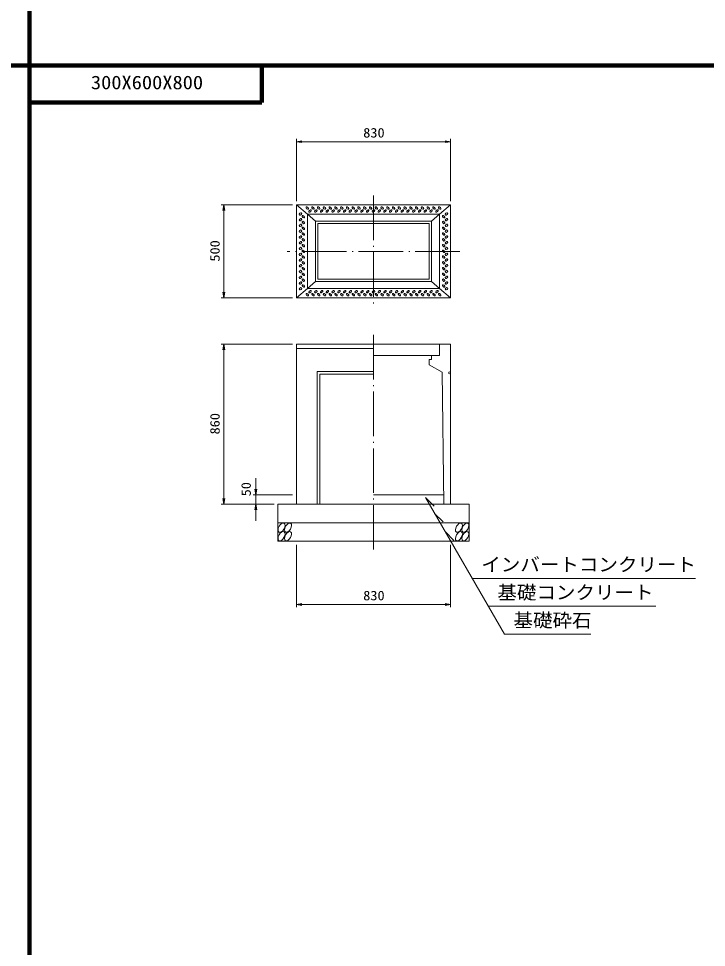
# Model space of a CAD drawing. Units: millimetres, scale not verified. Extents: x -8410 to 41710, y -74801 to 5940.
# Drawn here: x 23151 to 26851, y -15935 to -10938 of the extents above; entities that cross this region are included whole.
import ezdxf
from ezdxf.enums import TextEntityAlignment as Align

# ---------------------------------------------------------------- set-up
doc = ezdxf.new("R2010")
doc.units = ezdxf.units.MM
doc.header["$LTSCALE"] = 20
doc.linetypes.add('LONG_DASHED_DOTTED', pattern=[15.25, 12, -1.5, 0.25, -1.5])
for name, color, linetype, lineweight in [('0-0_グループ[0](0)-D-BMK(0)', 2, 'LONG_DASHED_DOTTED', 13), ('0-1_グループ[0](0)-D-STR(1)', 1, 'Continuous', 13), ('0-2_グループ[0](0)-D-STR-DIM(2)', 7, 'Continuous', 13), ('0-3_グループ[0](0)-D-STR-HTXT(3)', 7, 'Continuous', 13), ('0-5_グループ[0](0)-D-TTL(5)', 2, 'Continuous', 140)]:
    doc.layers.add(name, color=color, linetype=linetype, lineweight=lineweight)
doc.layers.add('0-4_グループ[0](0)-D-STR-TXT(4)', color=7, linetype='Continuous')
doc.layers.add('0-6_グループ[0](0)-D-TTL-TXT(6)', color=7, linetype='Continuous')
doc.styles.add('ＭＳ ゴシック', font='')
doc.styles.get('ＭＳ ゴシック').set_extended_font_data('MS Gothic')

msp = doc.modelspace()

# ---------------------------------------------------------------- linework, layer by layer
at = {"layer": '0-0_グループ[0](0)-D-BMK(0)'}
for p, q in [((25060, -11890), (25060, -12490)), ((25525, -12190), (24595, -12190)), ((25060, -12640), (25060, -13800))]:
    msp.add_line(p, q, dxfattribs=at)
at = {"layer": '0-1_グループ[0](0)-D-STR(1)'}
for p, q in [((24645, -11940), (25475, -11940)), ((24645, -12440), (24645, -11940)), ((25475, -11940), (25475, -12440)), ((24705, -11990), (25415, -11990)), ((24705, -12390), (24705, -11990)), ((25415, -11990), (25415, -12390)), ((24748, -12028), (25372, -12028)), ((24748, -12352), (24748, -12028)), ((24760, -12040), (25360, -12040)), ((24760, -12340), (24760, -12040)), ((25360, -12040), (25360, -12340)), ((25372, -12028), (25372, -12352)), ((25360, -12340), (24760, -12340)), ((24645, -12440), (24705, -12390)), ((24705, -12390), (24748, -12352)), ((25415, -12390), (24705, -12390)), ((25372, -12352), (24748, -12352)), ((25475, -12440), (24645, -12440)), ((25475, -12690), (24645, -12690)), ((24645, -13550), (24645, -12690)), ((25415, -12750), (25415, -12690)), ((25475, -13550), (25475, -12690)), ((25060, -12712), (24645, -12712)), ((25415, -12750), (25060, -12750)), ((25360, -12800), (25360, -12772)), ((25360, -12772), (25372, -12772)), ((25372, -12750), (25372, -12772)), ((24756.5, -12836.5), (24756.5, -13550)), ((24756.5, -12836.5), (25060, -12836.5)), ((25360, -12800), (25430, -12840)), ((25437.8, -13550), (25430, -12840)), ((25465, -12840), (25475, -12836.5)), ((24771.5, -12851.5), (24771.5, -13550)), ((24771.5, -12851.5), (25060, -12851.5)), ((25437.25, -13500), (25060, -13500)), ((25575, -13550), (24545, -13550)), ((24545, -13550), (24545, -13750)), ((25575, -13550), (25575, -13750)), ((25575, -13650), (24545, -13650)), ((25575, -13750), (24545, -13750))]:
    msp.add_line(p, q, dxfattribs=at)
for points in [[(24645, -11940), (24705, -11990), (24748, -12028)], [(25372, -12028), (25415, -11990), (25475, -11940)], [(25475, -12440), (25415, -12390), (25372, -12352)], [(25475, -12851.5), (25465, -12848), (25465, -12840)]]:
    msp.add_lwpolyline(points, dxfattribs=at)
for centre, major_axis, ratio in [((24667.25, -11988.5), (-6.01, -6.01), 0.529412), ((24703.5, -11957.25), (-6.01, 6.01), 0.529412), ((24719, -11972.75), (6.01, 6.01), 0.529412), ((24734.5, -11957.25), (-6.01, 6.01), 0.529412), ((24750, -11972.75), (6.01, 6.01), 0.529412), ((24765.5, -11957.25), (-6.01, 6.01), 0.529412), ((24781, -11972.75), (6.01, 6.01), 0.529412), ((24796.5, -11957.25), (-6.01, 6.01), 0.529412), ((24812, -11972.75), (6.01, 6.01), 0.529412), ((24827.5, -11957.25), (-6.01, 6.01), 0.529412), ((24843, -11972.75), (6.01, 6.01), 0.529412), ((24858.5, -11957.25), (-6.01, 6.01), 0.529412), ((24874, -11972.75), (6.01, 6.01), 0.529412), ((24889.5, -11957.25), (-6.01, 6.01), 0.529412), ((24905, -11972.75), (6.01, 6.01), 0.529412), ((24920.5, -11957.25), (-6.01, 6.01), 0.529412), ((24936, -11972.75), (6.01, 6.01), 0.529412), ((24951.5, -11957.25), (-6.01, 6.01), 0.529412), ((24967, -11972.75), (6.01, 6.01), 0.529412), ((24982.5, -11957.25), (-6.01, 6.01), 0.529412), ((24998, -11972.75), (6.01, 6.01), 0.529412), ((25013.5, -11957.25), (-6.01, 6.01), 0.529412), ((25029, -11972.75), (6.01, 6.01), 0.529412), ((25044.5, -11957.25), (-6.01, 6.01), 0.529412), ((25060, -11972.75), (6.01, 6.01), 0.529412), ((25075.5, -11957.25), (-6.01, 6.01), 0.529412), ((25091, -11972.75), (6.01, 6.01), 0.529412), ((25106.5, -11957.25), (-6.01, 6.01), 0.529412), ((25122, -11972.75), (6.01, 6.01), 0.529412), ((25137.5, -11957.25), (-6.01, 6.01), 0.529412), ((25153, -11972.75), (6.01, 6.01), 0.529412), ((25168.5, -11957.25), (-6.01, 6.01), 0.529412), ((25184, -11972.75), (6.01, 6.01), 0.529412), ((25199.5, -11957.25), (-6.01, 6.01), 0.529412), ((25215, -11972.75), (6.01, 6.01), 0.529412), ((25230.5, -11957.25), (-6.01, 6.01), 0.529412), ((25246, -11972.75), (6.01, 6.01), 0.529412), ((25261.5, -11957.25), (-6.01, 6.01), 0.529412), ((25277, -11972.75), (6.01, 6.01), 0.529412), ((25292.5, -11957.25), (-6.01, 6.01), 0.529412), ((25308, -11972.75), (6.01, 6.01), 0.529412), ((25323.5, -11957.25), (-6.01, 6.01), 0.529412), ((25339, -11972.75), (6.01, 6.01), 0.529412), ((25354.5, -11957.25), (-6.01, 6.01), 0.529412), ((25370, -11972.75), (6.01, 6.01), 0.529412), ((25385.5, -11957.25), (-6.01, 6.01), 0.529412), ((25401, -11972.75), (6.01, 6.01), 0.529412), ((25416.5, -11957.25), (-6.01, 6.01), 0.529412), ((25452.75, -11988.5), (6.01, 6.01), 0.529412), ((24667.25, -12019.5), (-6.01, -6.01), 0.529412), ((24667.25, -12050.5), (-6.01, -6.01), 0.529412), ((24682.75, -12004), (-6.01, 6.01), 0.529412), ((24682.75, -12035), (-6.01, 6.01), 0.529412), ((25437.25, -12004), (6.01, -6.01), 0.529412), ((25437.25, -12035), (6.01, -6.01), 0.529412), ((25452.75, -12019.5), (6.01, 6.01), 0.529412), ((25452.75, -12050.5), (6.01, 6.01), 0.529412), ((24667.25, -12081.5), (-6.01, -6.01), 0.529412), ((24682.75, -12066), (-6.01, 6.01), 0.529412), ((24682.75, -12097), (-6.01, 6.01), 0.529412), ((25437.25, -12066), (6.01, -6.01), 0.529412), ((25437.25, -12097), (6.01, -6.01), 0.529412), ((25452.75, -12081.5), (6.01, 6.01), 0.529412), ((24667.25, -12112.5), (-6.01, -6.01), 0.529412), ((24667.25, -12143.5), (-6.01, -6.01), 0.529412), ((24682.75, -12128), (-6.01, 6.01), 0.529412), ((25437.25, -12128), (6.01, -6.01), 0.529412), ((25452.75, -12112.5), (6.01, 6.01), 0.529412), ((25452.75, -12143.5), (6.01, 6.01), 0.529412), ((24667.25, -12174.5), (-6.01, -6.01), 0.529412), ((24682.75, -12159), (-6.01, 6.01), 0.529412), ((24682.75, -12190), (-6.01, 6.01), 0.529412), ((25437.25, -12159), (6.01, -6.01), 0.529412), ((25437.25, -12190), (6.01, -6.01), 0.529412), ((25452.75, -12174.5), (6.01, 6.01), 0.529412), ((24667.25, -12205.5), (-6.01, -6.01), 0.529412), ((24667.25, -12236.5), (-6.01, -6.01), 0.529412), ((24682.75, -12221), (-6.01, 6.01), 0.529412), ((25437.25, -12221), (6.01, -6.01), 0.529412), ((25452.75, -12205.5), (6.01, 6.01), 0.529412), ((25452.75, -12236.5), (6.01, 6.01), 0.529412), ((24667.25, -12267.5), (-6.01, -6.01), 0.529412), ((24667.25, -12298.5), (-6.01, -6.01), 0.529412), ((24682.75, -12252), (-6.01, 6.01), 0.529412), ((24682.75, -12283), (-6.01, 6.01), 0.529412), ((25437.25, -12252), (6.01, -6.01), 0.529412), ((25437.25, -12283), (6.01, -6.01), 0.529412), ((25452.75, -12267.5), (6.01, 6.01), 0.529412), ((25452.75, -12298.5), (6.01, 6.01), 0.529412), ((24667.25, -12329.5), (-6.01, -6.01), 0.529412), ((24682.75, -12314), (-6.01, 6.01), 0.529412), ((24682.75, -12345), (-6.01, 6.01), 0.529412), ((25437.25, -12314), (6.01, -6.01), 0.529412), ((25437.25, -12345), (6.01, -6.01), 0.529412), ((25452.75, -12329.5), (6.01, 6.01), 0.529412), ((24667.25, -12360.5), (-6.01, -6.01), 0.529412), ((24667.25, -12391.5), (-6.01, -6.01), 0.529412), ((24682.75, -12376), (-6.01, 6.01), 0.529412), ((25437.25, -12376), (6.01, -6.01), 0.529412), ((25452.75, -12360.5), (6.01, 6.01), 0.529412), ((25452.75, -12391.5), (6.01, 6.01), 0.529412), ((24703.5, -12422.75), (6.01, -6.01), 0.529412), ((24719, -12407.25), (-6.01, -6.01), 0.529412), ((24734.5, -12422.75), (6.01, -6.01), 0.529412), ((24750, -12407.25), (-6.01, -6.01), 0.529412), ((24765.5, -12422.75), (6.01, -6.01), 0.529412), ((24781, -12407.25), (-6.01, -6.01), 0.529412), ((24796.5, -12422.75), (6.01, -6.01), 0.529412), ((24812, -12407.25), (-6.01, -6.01), 0.529412), ((24827.5, -12422.75), (6.01, -6.01), 0.529412), ((24843, -12407.25), (-6.01, -6.01), 0.529412), ((24858.5, -12422.75), (6.01, -6.01), 0.529412), ((24874, -12407.25), (-6.01, -6.01), 0.529412), ((24889.5, -12422.75), (6.01, -6.01), 0.529412), ((24905, -12407.25), (-6.01, -6.01), 0.529412), ((24920.5, -12422.75), (6.01, -6.01), 0.529412), ((24936, -12407.25), (-6.01, -6.01), 0.529412), ((24951.5, -12422.75), (6.01, -6.01), 0.529412), ((24967, -12407.25), (-6.01, -6.01), 0.529412), ((24982.5, -12422.75), (6.01, -6.01), 0.529412), ((24998, -12407.25), (-6.01, -6.01), 0.529412), ((25013.5, -12422.75), (6.01, -6.01), 0.529412), ((25029, -12407.25), (-6.01, -6.01), 0.529412), ((25044.5, -12422.75), (6.01, -6.01), 0.529412), ((25060, -12407.25), (-6.01, -6.01), 0.529412), ((25075.5, -12422.75), (6.01, -6.01), 0.529412), ((25091, -12407.25), (-6.01, -6.01), 0.529412), ((25106.5, -12422.75), (6.01, -6.01), 0.529412), ((25122, -12407.25), (-6.01, -6.01), 0.529412), ((25137.5, -12422.75), (6.01, -6.01), 0.529412), ((25153, -12407.25), (-6.01, -6.01), 0.529412), ((25168.5, -12422.75), (6.01, -6.01), 0.529412), ((25184, -12407.25), (-6.01, -6.01), 0.529412), ((25199.5, -12422.75), (6.01, -6.01), 0.529412), ((25215, -12407.25), (-6.01, -6.01), 0.529412), ((25230.5, -12422.75), (6.01, -6.01), 0.529412), ((25246, -12407.25), (-6.01, -6.01), 0.529412), ((25261.5, -12422.75), (6.01, -6.01), 0.529412), ((25277, -12407.25), (-6.01, -6.01), 0.529412), ((25292.5, -12422.75), (6.01, -6.01), 0.529412), ((25308, -12407.25), (-6.01, -6.01), 0.529412), ((25323.5, -12422.75), (6.01, -6.01), 0.529412), ((25339, -12407.25), (-6.01, -6.01), 0.529412), ((25354.5, -12422.75), (6.01, -6.01), 0.529412), ((25370, -12407.25), (-6.01, -6.01), 0.529412), ((25385.5, -12422.75), (6.01, -6.01), 0.529412), ((25401, -12407.25), (-6.01, -6.01), 0.529412), ((25416.5, -12422.75), (6.01, -6.01), 0.529412), ((24565.43, -13677), (-13.75, -23.82), 0.545455), ((24600.43, -13677), (-13.75, -23.82), 0.545455), ((25519.43, -13677), (-13.75, -23.82), 0.545455), ((25554.43, -13677), (-13.75, -23.82), 0.545455), ((24565.43, -13723), (-13.75, -23.82), 0.545455), ((24600.43, -13723), (-13.75, -23.82), 0.545455), ((25519.43, -13723), (-13.75, -23.82), 0.545455), ((25554.43, -13723), (-13.75, -23.82), 0.545455)]:
    msp.add_ellipse(centre, major_axis=major_axis, ratio=ratio, dxfattribs=at)
at = {"layer": '0-2_グループ[0](0)-D-STR-DIM(2)'}
for p, q in [((24645, -11920), (24645, -11585)), ((25475, -11920), (25475, -11585)), ((24645, -11600), (25475, -11600)), ((24625, -11940), (24240, -11940)), ((24255, -12440), (24255, -11940)), ((24625, -12440), (24240, -12440)), ((24625, -12690), (24240, -12690)), ((24255, -13550), (24255, -12690)), ((24427.48, -13640), (24427.48, -13410)), ((24427.48, -13500), (24427.48, -13410)), ((24625, -13500), (24412.48, -13500)), ((24525, -13550), (24240, -13550)), ((24525, -13550), (24412.48, -13550)), ((24427.48, -13640), (24427.48, -13550)), ((24645, -13770), (24645, -14105)), ((25475, -13770), (25475, -14105)), ((24645, -14090), (25475, -14090))]:
    msp.add_line(p, q, dxfattribs=at)
for points in [[(24675, -11595), (24645, -11600), (24675, -11605)], [(25445, -11605), (25475, -11600), (25445, -11595)], [(24260, -11970), (24255, -11940), (24250, -11970)], [(24250, -12410), (24255, -12440), (24260, -12410)], [(24260, -12720), (24255, -12690), (24250, -12720)], [(24422.48, -13470), (24427.48, -13500), (24432.48, -13470)], [(24250, -13520), (24255, -13550), (24260, -13520)], [(24432.48, -13580), (24427.48, -13550), (24422.48, -13580)], [(24675, -14085), (24645, -14090), (24675, -14095)], [(25445, -14095), (25475, -14090), (25445, -14085)]]:
    msp.add_lwpolyline(points, dxfattribs=at)
at = {"layer": '0-3_グループ[0](0)-D-STR-HTXT(3)'}
for p, q in [((25340, -13515), (25764.35, -14250)), ((25340, -13515), (25385.75, -13560.75)), ((25389.07, -13600), (25434.83, -13645.75)), ((25446.81, -13700), (25492.56, -13745.75)), ((25591.15, -13950), (26791.75, -13950)), ((25677.75, -14100), (26579.21, -14100)), ((25764.35, -14250), (26228.55, -14250))]:
    msp.add_line(p, q, dxfattribs=at)
at = {"layer": '0-5_グループ[0](0)-D-TTL(5)'}
for p, q in [((23210, -21690), (23210, -5940)), ((8410, -11190), (41710, -11190)), ((24460, -11390), (24460, -11190)), ((23210, -11390), (24460, -11390))]:
    msp.add_line(p, q, dxfattribs=at)

# ---------------------------------------------------------------- texts
at = {"layer": '0-2_グループ[0](0)-D-STR-DIM(2)', "style": 'ＭＳ ゴシック', "width": 1.1}
for p in [(25004.7, -11593), (25004.7, -14083)]:
    msp.add_text('830', height=51.32, dxfattribs=at).set_placement(p, align=Align.BOTTOM_LEFT)
for s, p in [('500', (24248, -12245.3)), ('860', (24248, -13175.3)), ('50', (24415.47, -13508.3))]:
    msp.add_text(s, height=51.32, rotation=90, dxfattribs=at).set_placement(p, align=Align.BOTTOM_LEFT)
at = {"layer": '0-4_グループ[0](0)-D-STR-TXT(4)', "style": 'ＭＳ ゴシック', "width": 1.05}
for s, p in [('インバートコンクリート', (25639.85, -13933.68)), ('基礎コンクリート', (25726.45, -14083.68)), ('基礎砕石', (25813.06, -14233.68))]:
    msp.add_text(s, height=73.31, dxfattribs=at).set_placement(p, align=Align.BOTTOM_LEFT)
at = {"layer": '0-6_グループ[0](0)-D-TTL-TXT(6)', "style": 'ＭＳ ゴシック', "width": 1.1}
msp.add_text('300X600X800', height=73.31, dxfattribs=at).set_placement((23540, -11340), align=Align.BOTTOM_LEFT)

doc.saveas('drawing.dxf')
